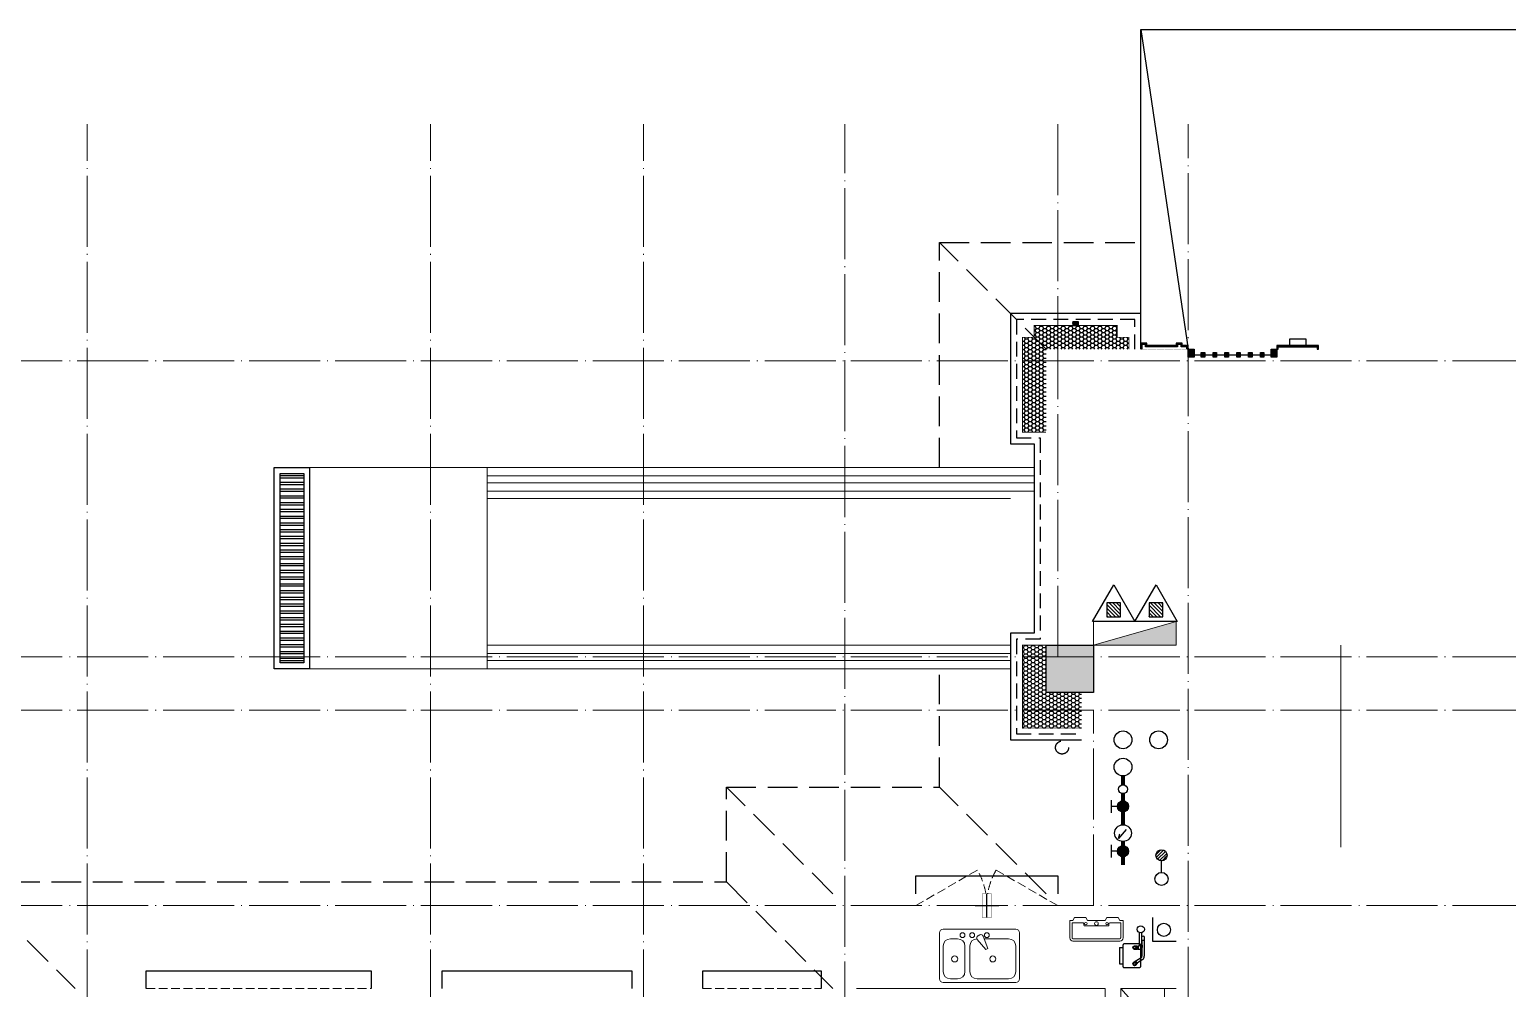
# Model space of a CAD drawing. Extents: x -518115 to 389031, y -209821 to 1628073.
# Drawn here: x 39631 to 52113, y 682857 to 690957 of the extents above; entities that cross this region are included whole.
import ezdxf

# ---------------------------------------------------------------- set-up
doc = ezdxf.new("R2010")
doc.units = 0
doc.header["$LTSCALE"] = 1000
doc.header["$MEASUREMENT"] = 0
for name, pattern in [('DASH', [0.35, 0.25, -0.1]), ('DOTE', [2.42, 2, -0.2, 0.02, -0.2]), ('HIDDEN', [0.375, 0.25, -0.125])]:
    doc.linetypes.add(name, pattern=pattern)
for name, color, linetype in [('A-EQPM-MECH', 191, 'Continuous'), ('AH-FURNITURE', 1, 'Continuous'), ('EQUIP_地漏', 7, 'Continuous'), ('EQUIP_消防', 7, 'Continuous'), ('IP-bath&kitchen-JOHNSON', 4, 'Continuous'), ('VPIPE-中水', 122, 'Continuous'), ('VPIPE-凝结', 150, 'Continuous'), ('VPIPE-废水', 31, 'Continuous'), ('VPIPE-消防', 1, 'TG_X'), ('VPIPE-给水', 3, 'TG_J'), ('VPIPE-雨水', 4, 'DASH'), ('修改标示', 212, 'Continuous'), ('卫生间', 6, 'Continuous'), ('建筑-排气道', 9, 'Continuous'), ('机电标识类', 1, 'Continuous'), ('污水', 3, 'Continuous'), ('看线', 251, 'Continuous'), ('立面', 73, 'Continuous'), ('立面-看线', 251, 'Continuous'), ('给水', 4, 'Continuous'), ('铝合金', 144, 'Continuous')]:
    doc.layers.add(name, color=color, linetype=linetype)
for name, color, linetype, lineweight in [('DOTE', 19, 'DOTE', 9), ('EQUIP_消火栓', 242, 'Continuous', 18), ('LVTRY', 1, 'Continuous', 13), ('PUB_HATCH', 8, 'Continuous', 9), ('STAIR', 2, 'Continuous', 18), ('WINDOW', 144, 'Continuous', 15), ('平面-栏杆', 135, 'Continuous', 15), ('平面-看线', 45, 'Continuous', 15), ('平面-空调室内机', 176, 'Continuous', 9), ('平面-空调预留孔', 173, 'Continuous', 15), ('空调', 76, 'Continuous', 13), ('立面-洞口示意', 152, 'Continuous', 13)]:
    doc.layers.add(name, color=color, linetype=linetype, lineweight=lineweight)
doc.styles.add('DIM_FONT', font='SIMPLEX.shx', dxfattribs={"width": 0.56})
doc.styles.add('TG_LINETYPE', font='SIMPLEX', dxfattribs={"width": 0.8, "height": 3, "bigfont": 'HZTXT'})
doc.linetypes.add('TG_J', pattern='A,2,-0.22,["J",TG_LINETYPE,S=0.1,R=0,X=-0.18,Y=-0.15],0', length=2.22)
doc.linetypes.add('TG_X', pattern='A,4,-0.3,["X",TG_LINETYPE,S=0.1,R=0,X=-0.23,Y=-0.15],0', length=4.3)

# ---------------------------------------------------------------- blocks, each defined once
blk = doc.blocks.new('rtyg7uyhg')
at = {"layer": 'LVTRY'}
for p, q in [((193590, 45458), (193590, 45069)), ((194235, 45489), (193621, 45489)), ((193926, 45440), (193940, 45432)), ((194265, 45069), (194265, 45458)), ((193621, 45131), (193621, 45346)), ((193682, 45407), (193888, 45407)), ((193896, 45430), (193858, 45326)), ((193858, 45326), (193875, 45316)), ((193875, 45316), (193946, 45401)), ((194010, 45346), (194010, 45131)), ((194051, 45131), (194051, 45346)), ((194112, 45407), (194173, 45407)), ((194235, 45346), (194235, 45131)), ((193948, 45069), (193682, 45069)), ((194173, 45069), (194112, 45069)), ((193621, 45039), (194235, 45039))]:
    blk.add_line(p, q, dxfattribs=at)
for centre, radius in [((193866, 45438), 20.5), ((193989, 45438), 20.5), ((194071, 45438), 20.5), ((193815, 45238), 25.6), ((194137, 45238), 25.6)]:
    blk.add_circle(centre, radius, dxfattribs=at)
for centre, radius, start, end in [((193621, 45458), 30.7, 90, 180), ((193916, 45423), 20.5, 60, 159.4623), ((194235, 45458), 30.7, 360, 90), ((193682, 45346), 61.4, 90, 180), ((193930, 45414), 20.5, 320.5377, 60), ((193948, 45346), 61.4, 360, 90), ((194112, 45346), 61.4, 90, 180), ((194173, 45346), 61.4, 360, 90), ((193621, 45069), 30.7, 180, 270), ((193682, 45131), 61.4, 180, 270), ((193948, 45131), 61.4, 270, 360), ((194112, 45131), 61.4, 180, 270), ((194173, 45131), 61.4, 270, 360), ((194235, 45069), 30.7, 270, 360)]:
    blk.add_arc(centre, radius, start, end, dxfattribs=at)
at = {"layer": 'LVTRY', "style": 'DIM_FONT', "width": 0.8, "flags": 9}
for tag in ['YSIZE', 'XSIZE']:
    blk.add_attdef(tag, (193928, 45488), '', height=0.5, rotation=90, dxfattribs=at)
blk = doc.blocks.new('A$C60D053AF')
at = {"layer": 'AH-FURNITURE', "color": 8}
for p, q in [((233, -90), (128, -90)), ((233, -110), (128, -110)), ((193, -71), (328, -71)), ((193, -91), (328, -91)), ((245, -129), (245, -122)), ((265, -129), (265, -122)), ((342, -97), (370, -143)), ((356, -83), (384, -129)), ((255, -281), (255, -251)), ((255, -281), (393, -281)), ((393, -281), (393, -251))]:
    blk.add_line(p, q, dxfattribs=at)
for points in [[(170, -68, 1), (170, -94), (193, -94), (193, -68)], [(234, -251), (414, -251, 0.414214), (424, -241), (424, -111, 0.414214), (414, -101), (234, -101, 0.414214), (224, -111), (224, -241, 0.414214)], [(268, -122), (268, -107, 0.414214), (248, -87), (233, -87), (233, -113), (242, -113), (242, -122)], [(242, -152, 1), (268, -152), (268, -129), (242, -129)], [(384, -161, 1), (402, -143), (386, -127), (368, -145)]]:
    blk.add_lwpolyline(points, format="xyb", close=True, dxfattribs=at)
for centre, radius in [((100, -100), 30), ((255, -152), 15), ((255, -152), 10), ((393, -152), 15), ((393, -152), 10)]:
    blk.add_circle(centre, radius, dxfattribs=at)
for radius in [40, 20]:
    blk.add_arc((328, -111), radius, 45, 90, dxfattribs=at)
blk = doc.blocks.new('A-Kitchen-7')
at = {"layer": 'LVTRY'}
for p, q in [((-519, 780), (-7, 834)), ((-4, 811), (-515, 756)), ((-29, 767), (-35, 806)), ((-7, 834), (-4, 811)), ((-515, 756), (-519, 780)), ((515, 756), (-515, 756)), ((-515, 756), (-515, 40)), ((-486, 761), (-485, 756)), ((-29, 767), (-112, 756)), ((515, 780), (0, 780)), ((0, 756), (0, 780)), ((515, 756), (515, 780)), ((515, 40), (515, 756)), ((-515, 40), (515, 40))]:
    blk.add_line(p, q, dxfattribs=at)
blk.add_lwpolyline([(-469, 40), (-469, 0), (469, 0), (469, 40)], close=True, dxfattribs=at)
blk = doc.blocks.new('*U70')
h = blk.add_hatch(color=5)
h.set_gradient(color1=(0, 0, 255), rotation=180, tint=1)
h.paths.add_polyline_path([(0, 0), (-6.35, -6.35), (-6.35, -2.159), (-15, -2.159), (-15, 2.159), (-6.35, 2.159), (-6.35, 6.35)])
at = {"color": 0, "linetype": 'Continuous'}
blk.add_lwpolyline([(0, 0), (-6.35, -6.35), (-6.35, -2.159), (-15, -2.159), (-15, 2.159), (-6.35, 2.159), (-6.35, 6.35)], close=True, dxfattribs=at)
blk = doc.blocks.new('sgrsefv')
at = {"layer": 'PUB_HATCH'}
blk.add_hatch(color=256, dxfattribs=at).paths.add_polyline_path([(1112933, 840916), (1112933, 840646), (1113073, 840646), (1113073, 840661), (1112968, 840661), (1112948, 840681), (1112948, 840881), (1112968, 840901), (1113288, 840901), (1113308, 840881), (1113308, 840681), (1113288, 840661), (1113183, 840661), (1113183, 840646), (1113323, 840646), (1113323, 840916)])
at = {"layer": 'LVTRY', "color": 1}
for p, q in [((1113073, 840661), (1113073, 840646)), ((1113183, 840661), (1113183, 840646))]:
    blk.add_line(p, q, dxfattribs=at)
for points in [[(1112918, 840931), (1113338, 840931), (1113338, 840631), (1112918, 840631)], [(1112933, 840916), (1113323, 840916), (1113323, 840646), (1112933, 840646)], [(1113288, 840661), (1112968, 840661), (1112948, 840681), (1112948, 840881), (1112968, 840901), (1113288, 840901), (1113308, 840881), (1113308, 840681), (1113288, 840661)]]:
    blk.add_lwpolyline(points, close=True, dxfattribs=at)
at = {"layer": '立面-洞口示意'}
blk.add_lwpolyline([(1112918, 840931), (1113182, 840837), (1113338, 840631)], dxfattribs=at)
at = {"layer": '建筑-排气道', "xscale": -5, "yscale": 5, "zscale": 5, "rotation": 270}
blk.add_blockref('*U70', (1113118, 840599), dxfattribs=at)
blk = doc.blocks.new('FRSDFDGDGDRGDR')
at = {"layer": '平面-空调预留孔'}
for p, q in [((699612, 775044), (699612, 775441)), ((699619, 775448), (699746, 775448)), ((699746, 775448), (699746, 775355)), ((699720, 775342), (699720, 775143)), ((699727, 775349), (699740, 775349)), ((699746, 775037), (699619, 775037)), ((699727, 775136), (699740, 775136)), ((699746, 775130), (699746, 775037))]:
    blk.add_line(p, q, dxfattribs=at)
blk.add_lwpolyline([(699766, 775167), (699793, 775154), (699793, 775057), (699766, 775044), (699766, 775018), (699619, 775018, -0.414214), (699593, 775044), (699593, 775441, -0.414214), (699619, 775468), (699766, 775468), (699766, 775441), (699793, 775428), (699793, 775332), (699766, 775318)], format="xyb", close=True, dxfattribs=at)
for centre, radius in [((699740, 775332), 10.6), ((699740, 775243), 15.8), ((699740, 775154), 10.6)]:
    blk.add_circle(centre, radius, dxfattribs=at)
for centre, start, end in [((699619, 775441), 90, 180), ((699727, 775342), 90, 180), ((699740, 775355), 270, 360), ((699619, 775044), 180, 270), ((699727, 775143), 180, 270), ((699740, 775130), 0, 90)]:
    blk.add_arc(centre, 6.6, start, end, dxfattribs=at)
blk = doc.blocks.new('GDGDRGDRGRD')
at = {"layer": 'LVTRY', "color": 251}
for p, q in [((430081, 371515), (429865, 371758)), ((430335, 371758), (429865, 371758)), ((429865, 371758), (429865, 370858)), ((430235, 370858), (430235, 371758)), ((430335, 371515), (430081, 371515)), ((430081, 371515), (430081, 371100)), ((429865, 370858), (430081, 371100)), ((430081, 371100), (430335, 371100)), ((429865, 370858), (430335, 370858))]:
    blk.add_line(p, q, dxfattribs=at)
at = {"layer": 'LVTRY'}
for p, q in [((429915, 370948), (429915, 371668)), ((429925, 371678), (430325, 371678)), ((429995, 371628), (429995, 371418)), ((430000, 371628), (430000, 371418)), ((430290, 371638), (430005, 371638)), ((430290, 371633), (430005, 371633)), ((430045, 371658), (430045, 371568)), ((430050, 371658), (430045, 371658)), ((430050, 371568), (430050, 371658)), ((430195, 371418), (430195, 371628)), ((430200, 371418), (430200, 371628)), ((430235, 371668), (430235, 370948)), ((429975, 371526), (430102, 371526)), ((429975, 371521), (429975, 371526)), ((430102, 371521), (429975, 371521)), ((430045, 371568), (430050, 371568)), ((430045, 371388), (430045, 371478)), ((430045, 371478), (430050, 371478)), ((430050, 371478), (430050, 371388)), ((430220, 371526), (430092, 371526)), ((430092, 371526), (430092, 371521)), ((430092, 371521), (430220, 371521)), ((430102, 371526), (430102, 371521)), ((430220, 371521), (430220, 371526)), ((430235, 371100), (430235, 371515)), ((429935, 371358), (429974, 371358)), ((429955, 371339), (429955, 371378)), ((430005, 371413), (430290, 371413)), ((430005, 371408), (430290, 371408)), ((430050, 371388), (430045, 371388)), ((429935, 371258), (429974, 371258)), ((429955, 371239), (429955, 371278)), ((430045, 371228), (430045, 371138)), ((430050, 371228), (430045, 371228)), ((430050, 371138), (430050, 371228)), ((429995, 370988), (429995, 371198)), ((430000, 370988), (430000, 371198)), ((430005, 371208), (430290, 371208)), ((430005, 371203), (430290, 371203)), ((430045, 371138), (430050, 371138)), ((430195, 371198), (430195, 370988)), ((430200, 371198), (430200, 370988)), ((430102, 371096), (429975, 371096)), ((429975, 371096), (429975, 371091)), ((429975, 371091), (430102, 371091)), ((430290, 370983), (430005, 370983)), ((430290, 370978), (430005, 370978)), ((430045, 370958), (430045, 371048)), ((430045, 371048), (430050, 371048)), ((430050, 371048), (430050, 370958)), ((430092, 371091), (430092, 371096)), ((430092, 371096), (430220, 371096)), ((430220, 371091), (430092, 371091)), ((430102, 371091), (430102, 371096)), ((430220, 371096), (430220, 371091)), ((430325, 370938), (429925, 370938)), ((430050, 370958), (430045, 370958))]:
    blk.add_line(p, q, dxfattribs=at)
blk.add_lwpolyline([(429609, 370758), (429735, 370758), (429735, 371758), (427635, 371758)], dxfattribs=at)
for centre, radius in [((430147, 371523), 29.7), ((430147, 371523), 11.7), ((429955, 371358), 17), ((429955, 371258), 17), ((430147, 371093), 29.7), ((430147, 371093), 11.7)]:
    blk.add_circle(centre, radius, dxfattribs=at)
for centre, radius, start, end in [((429925, 371668), 10, 90, 180), ((430005, 371628), 10, 90, 180), ((430005, 371628), 5, 90, 180), ((430190, 371628), 10, 0, 90), ((430190, 371628), 5, 0, 90), ((430225, 371668), 10, 0, 90), ((430047, 371523), 56.7, 2.2742, 87.7258), ((430047, 371523), 52.2, 2.4704, 87.5296), ((430047, 371523), 56.7, 272.2742, 357.7258), ((430047, 371523), 52.2, 272.4704, 357.5296), ((430147, 371523), 56.7, 92.2742, 177.7258), ((430147, 371523), 56.7, 182.2742, 267.7258), ((430147, 371523), 52.2, 92.4704, 177.5296), ((430147, 371523), 52.2, 182.4704, 267.5296), ((430005, 371418), 10, 180, 270), ((430005, 371418), 5, 180, 270), ((430190, 371418), 5, 270, 0), ((430190, 371418), 10, 270, 0), ((430005, 371198), 10, 90, 180), ((430005, 371198), 5, 90, 180), ((430047, 371093), 56.7, 2.2742, 87.7258), ((430047, 371093), 52.2, 2.4704, 87.5296), ((430147, 371093), 56.7, 92.2742, 177.7258), ((430147, 371093), 52.2, 92.4704, 177.5296), ((430190, 371198), 10, 0, 90), ((430190, 371198), 5, 0, 90), ((430005, 370988), 10, 180, 270), ((430005, 370988), 5, 180, 270), ((430047, 371093), 56.7, 272.2742, 357.7258), ((430047, 371093), 52.2, 272.4704, 357.5296), ((430147, 371093), 56.7, 182.2742, 267.7258), ((430147, 371093), 52.2, 182.4704, 267.5296), ((430190, 370988), 5, 270, 0), ((430190, 370988), 10, 270, 0), ((429925, 370948), 10, 180, 270), ((430225, 370948), 10, 270, 0)]:
    blk.add_arc(centre, radius, start, end, dxfattribs=at)
at = {"xscale": -1, "rotation": 270}
blk.add_blockref('FRSDFDGDGDRGDR', (-345583, -327434), dxfattribs=at)
at = {"xscale": -1}
blk.add_blockref('rtyg7uyhg', (622600, 326770), dxfattribs=at)
for name, p, rotation in [('A$C60D053AF', (430135, 372358), 270), ('sgrsefv', (1543253, 1211090), 180)]:
    blk.add_blockref(name, p, dxfattribs=dict(rotation=rotation))
at = {"layer": 'LVTRY', "color": 1, "extrusion": (0, 0, -1), "xscale": -0.7999999999883585, "yscale": 0.7999999999883585, "zscale": -0.7999999999883585}
blk.add_blockref('A-Kitchen-7', (-429197, 370159), dxfattribs=at)
blk = doc.blocks.new('A$C2705576B')
at = {"layer": '给水'}
h = blk.add_hatch(color=256, dxfattribs=at)
edge = h.paths.add_edge_path()
edge.add_arc((417, -1741), 47.2, 0, 360)
h = blk.add_hatch(color=256, dxfattribs=at)
edge = h.paths.add_edge_path()
edge.add_arc((795, -1741), 47.2, 0, 360)
for p, q in [((363, -1645), (472, -1645)), ((417, -1741), (417, -1645)), ((601, -1768), (525, -1704)), ((525, -1704), (564, -1715)), ((740, -1645), (849, -1645)), ((795, -1741), (795, -1645))]:
    blk.add_line(p, q, dxfattribs=at)
at = {"layer": '给水', "const_width": 35.4}
for points in [[(499, -1741), (302, -1741)], [(903, -1741), (641, -1741)], [(1053, -1741), (978, -1741)]]:
    blk.add_lwpolyline(points, dxfattribs=at)
at = {"layer": '给水'}
for centre, radius in [((417, -1741), 47.2), ((570, -1741), 70.8), ((795, -1741), 47.2), ((941, -1741), 37.5)]:
    blk.add_circle(centre, radius, dxfattribs=at)
blk = doc.blocks.new('$TwtSys$00000141')
at = {"color": 1}
for p, q in [((-47, 4), (-5, 46)), ((-47, 4), (-5, 46)), ((-44, -18), (18, 44)), ((-44, -18), (18, 44)), ((-33, -33), (33, 33)), ((-33, -33), (33, 33)), ((-16, -44), (44, 16)), ((-16, -44), (44, 16)), ((6, -46), (46, -6)), ((6, -46), (46, -6))]:
    blk.add_line(p, q, dxfattribs=at)
blk.add_circle((0, 0), 47, dxfattribs=at)
blk.add_circle((0, 0), 47, dxfattribs=at)
blk = doc.blocks.new('dongkong')
blk.add_wipeout([(-603756, 210771), (-603756, 210571), (-603836, 210571), (-603836, 210771)])
at = {"layer": '机电标识类', "color": 250, "linetype": 'DASH', "ltscale": 400}
for p, q in [((-603796, 210771), (-603796, 210571)), ((-603896, 210671), (-603696, 210671))]:
    blk.add_line(p, q, dxfattribs=at)
at = {"layer": '空调', "color": 6, "linetype": 'DASH', "const_width": 2}
blk.add_lwpolyline([(-603756, 210771), (-603756, 210571), (-603836, 210571), (-603836, 210771)], close=True, dxfattribs=at)
blk = doc.blocks.new('$TwtSys$00000434')
for p, q in [((-0.5, 0.5), (-0.5, -0.5)), ((-0.5, -0.5), (0.5, 0.5)), ((0.5, 0.5), (-0.5, 0.5)), ((0.5, -0.5), (0.5, 0.5)), ((-0.5, -0.5), (0.5, -0.5))]:
    blk.add_line(p, q)
blk.add_solid([(0.5, -0.5), (0.5, 0.5), (-0.5, -0.5)])
blk = doc.blocks.new('$TwtSys$00000546')
h = blk.add_hatch()
h.set_pattern_fill('ANSI31', color=1, scale=200, style=0)
h.set_pattern_definition([(45, (-38543.802, -6670.83), (-17.67767, 17.67767), [])])
h.paths.add_polyline_path([(-65, 174), (65, 174), (65, 44), (-65, 44)])
at = {"color": 1}
for points in [[(0, 344), (-198, 0), (198, 0)], [(-65, 174), (65, 174), (65, 44), (-65, 44)]]:
    blk.add_lwpolyline(points, close=True, dxfattribs=at)
blk = doc.blocks.new('A$C7D502F78')
at = {"layer": '修改标示', "ltscale": 2}
blk.add_lwpolyline([(-151, 197), (-11, 197), (-11, 142), (-151, 142)], close=True, dxfattribs=at)
blk = doc.blocks.new('HFHFTHFD')
at = {"layer": 'DOTE', "linetype": 'DOTE', "ltscale": 0.3}
for p, q in [((447417, 601749), (447417, 612949)), ((450317, 601749), (450317, 612949)), ((452117, 601749), (452117, 612949)), ((453817, 604549), (453817, 612949)), ((456717, 603949), (456717, 612949)), ((472617, 610949), (418617, 610949)), ((455617, 608449), (455617, 610949)), ((472617, 608449), (418617, 608449)), ((472617, 607999), (418617, 607999)), ((455917, 606349), (455917, 607999)), ((472617, 606349), (418617, 606349))]:
    blk.add_line(p, q, dxfattribs=at)
blk = doc.blocks.new('A$C148B7D8E')
at = {"layer": '卫生间', "color": 159, "linetype": 'DASH', "true_color": 0x22346e}
for p, q in [((15200, 14500), (16100, 15400)), ((15200, 9900), (16100, 10800)), ((17000, 9900), (17900, 10800)), ((17900, 10000), (17000, 9100)), ((24300, 10000), (23400, 9100))]:
    blk.add_line(p, q, dxfattribs=at)
for points in [[(16100, 13500), (16100, 15400), (14400, 15400)], [(25100, 9000), (24300, 9000), (24300, 10000), (17900, 10000), (17900, 10800), (16100, 10800), (16100, 11800)]]:
    blk.add_lwpolyline(points, dxfattribs=at)
blk = doc.blocks.new('A$C028C60F5')
at = {"color": 6}
blk.add_lwpolyline([(400, 0), (0, 0), (0, -400), (400, -400)], close=True, dxfattribs=at)
at = {"layer": 'PUB_HATCH'}
blk.add_solid([(0, -400), (400, -400), (0, 0), (400, 0)], dxfattribs=at)
blk = doc.blocks.new('A$C3EFA6995')
for p in [(9700, -2400), (15900, -2400)]:
    blk.add_blockref('A$C028C60F5', p)
blk = doc.blocks.new('A$C787F6C08')
h = blk.add_hatch()
h.set_pattern_fill('ANSI32', color=246, scale=12, angle=135)
h.set_pattern_definition([(180, (0, 0), (-4e-15, -57.15), []), (180, (-19.05, 19.05), (-4e-15, -57.15), [])])
h.paths.add_polyline_path([(50, -1650), (250, -1650), (250, -50), (50, -50)])
at = {"color": 246}
for points in [[(0, 0), (300, 0), (300, -1700), (0, -1700)], [(50, -50), (250, -50), (250, -1650), (50, -1650)]]:
    blk.add_lwpolyline(points, close=True, dxfattribs=at)

msp = doc.modelspace()

# ---------------------------------------------------------------- hatches: boundary and pattern name
at = {"layer": '立面'}
h = msp.add_hatch(dxfattribs=at)
h.set_pattern_fill('ANSI31', color=251, scale=2)
h.set_pattern_definition([(45, (-839833.4547, -107108.3295), (-2.24506403, 2.24506403), [])])
h.paths.add_polyline_path([(48441.8, 688457.2), (48491.8, 688457.2), (48491.8, 688487.2), (48441.8, 688487.2)])
h = msp.add_hatch(dxfattribs=at)
h.set_pattern_fill('ANSI31', color=251, scale=2)
h.set_pattern_definition([(45, (-651825.706, -266823.1597), (-2.24506403, 2.24506403), [])])
h.paths.add_polyline_path([(49016.8, 688257.3), (49416.5, 688257.3), (49416.5, 688287.3), (49366.5, 688287.3), (49366.5, 688307.4), (49316.5, 688307.4), (49316.5, 688287.4), (49066.7, 688287.1), (49066.5, 688307.4), (49016.8, 688307.4)])
h.paths.add_polyline_path([(49026.8, 688257.3), (49406.5, 688257.3), (49406.5, 688277.3), (49356.5, 688277.3), (49356.5, 688297.4), (49326.5, 688297.4), (49326.5, 688277.4), (49056.8, 688277.1), (49056.6, 688297.4), (49026.8, 688297.4)])
h = msp.add_hatch(dxfattribs=at)
h.set_pattern_fill('ANSI31', color=251, scale=2)
h.set_pattern_definition([(45, (-840033.4547, -108177.829), (-2.24506403, 2.24506403), [])])
edge = h.paths.add_edge_path()
edge.add_line((50166.5, 688257.2), (50176.6, 688257.2))
edge.add_line((50176.6, 688257.2), (50176.6, 688277.2))
edge.add_line((50176.6, 688277.2), (50506.6, 688277.2))
edge.add_line((50506.6, 688277.2), (50506.6, 688257.3))
edge.add_line((50506.6, 688257.3), (50516.6, 688257.2))
edge.add_line((50516.6, 688257.2), (50516.6, 688287.2))
edge.add_line((50516.6, 688287.2), (50166.6, 688287.2))
edge.add_line((50166.6, 688287.2), (50166.6, 688257.2))
h = msp.add_hatch(dxfattribs=at)
h.set_pattern_fill('ANSI31', color=251, scale=2)
h.set_pattern_definition([(45, (-651885.9416, -266823.342), (-2.24506403, 2.24506403), [])])
h.paths.add_polyline_path([(49416.5, 688257.2), (49466.5, 688257.2), (49466.5, 688190.5), (49416.5, 688190.5)])
h = msp.add_hatch(dxfattribs=at)
h.set_pattern_fill('ANSI31', color=251, scale=2)
h.set_pattern_definition([(45, (-651775.941, -266823.3426), (-2.24506403, 2.24506403), [])])
h.paths.add_polyline_path([(49526.5, 688230.2), (49556.5, 688230.2), (49556.5, 688190.5), (49526.5, 688190.5)])
h = msp.add_hatch(dxfattribs=at)
h.set_pattern_fill('ANSI31', color=251, scale=2)
h.set_pattern_definition([(45, (-651675.941, -266823.3435), (-2.24506403, 2.24506403), [])])
h.paths.add_polyline_path([(49626.5, 688230.2), (49656.5, 688230.2), (49656.5, 688190.5), (49626.5, 688190.5)])
h = msp.add_hatch(dxfattribs=at)
h.set_pattern_fill('ANSI31', color=251, scale=2)
h.set_pattern_definition([(45, (-651575.941, -266823.3444), (-2.24506403, 2.24506403), [])])
h.paths.add_polyline_path([(49726.5, 688230.2), (49756.5, 688230.2), (49756.5, 688190.5), (49726.5, 688190.5)])
h = msp.add_hatch(dxfattribs=at)
h.set_pattern_fill('ANSI31', color=251, scale=2)
h.set_pattern_definition([(45, (-651475.941, -266823.3454), (-2.24506403, 2.24506403), [])])
h.paths.add_polyline_path([(49826.5, 688230.2), (49856.5, 688230.2), (49856.5, 688190.5), (49826.5, 688190.5)])
h = msp.add_hatch(dxfattribs=at)
h.set_pattern_fill('ANSI31', color=251, scale=2)
h.set_pattern_definition([(45, (-651375.941, -266823.3463), (-2.24506403, 2.24506403), [])])
h.paths.add_polyline_path([(49926.5, 688230.2), (49956.5, 688230.2), (49956.5, 688190.5), (49926.5, 688190.5)])
h = msp.add_hatch(dxfattribs=at)
h.set_pattern_fill('ANSI31', color=251, scale=2)
h.set_pattern_definition([(45, (-651275.941, -266823.3472), (-2.24506403, 2.24506403), [])])
h.paths.add_polyline_path([(50026.5, 688230.2), (50056.5, 688230.2), (50056.5, 688190.5), (50026.5, 688190.5)])
h = msp.add_hatch(dxfattribs=at)
h.set_pattern_fill('ANSI31', color=251, scale=2)
h.set_pattern_definition([(45, (-651185.9383, -266823.3383), (-2.24506403, 2.24506403), [])])
h.paths.add_polyline_path([(50116.5, 688257.2), (50166.5, 688257.2), (50166.5, 688190.5), (50116.5, 688190.5)])
at = {"layer": '立面-看线'}
h = msp.add_hatch(dxfattribs=at)
h.set_pattern_fill('HONEY', color=256, scale=13)
h.set_pattern_definition([(0, (-407200.637, 156240.446), (30.95625, 17.872595), [20.6375, -41.275]), (120, (-407200.637, 156240.446), (-30.9562463, 17.8726014), [20.6375, -41.275]), (60, (-407200.637, 156240.446), (3.7e-06, 35.7451964), [-41.275, 20.6375])])
h.paths.add_polyline_path([(48816.8, 688357.2), (48816.8, 688457.2), (48116.8, 688457.2), (48116.8, 688357.2), (48016.8, 688357.2), (48016.8, 687557.2), (48216.6, 687557.2), (48216.6, 688257.2), (48915.9, 688257.2), (48915.9, 688357.2)])
h = msp.add_hatch(dxfattribs=at)
h.set_pattern_fill('HONEY', color=256, scale=13)
h.set_pattern_definition([(0, (-407300, 152740.447), (30.95625, 17.872595), [20.6375, -41.275]), (120, (-407300, 152740.447), (-30.9562463, 17.8726014), [20.6375, -41.275]), (60, (-407300, 152740.447), (3.7e-06, 35.7451964), [-41.275, 20.6375])])
h.paths.add_polyline_path([(48516.6, 685357.2), (48216.6, 685357.2), (48216.6, 685757.2), (48017.1, 685757.2), (48017.1, 685057.2), (48516.6, 685057.2)])

# ---------------------------------------------------------------- linework, layer by layer
at = {"color": 1, "const_width": 8}
for points in [[(48216.6, 687557.2), (48016.8, 687557.2), (48016.8, 688357.2), (48116.8, 688357.2), (48116.8, 688457.2), (48406.8, 688457.2), (48406.8, 688457.2), (48526.8, 688457.2), (48526.8, 688457.2), (48816.8, 688457.2), (48816.8, 688357.2), (48916.8, 688357.2), (48916.8, 688257.2)], [(48216.6, 685757.2), (48016.6, 685757.2), (48016.6, 685057.2), (48516.6, 685057.2)]]:
    msp.add_lwpolyline(points, dxfattribs=at)
at = {"layer": 'A-EQPM-MECH', "color": 2}
for points in [[(49016.8, 688257.2), (49016.8, 690957.2), (54016.8, 690957.2), (54016.8, 688257.2)], [(49016.8, 690957.2), (49416.5, 688257.2)]]:
    msp.add_lwpolyline(points, dxfattribs=at)
at = {"layer": 'DOTE', "linetype": 'DOTE', "ltscale": 0.3}
msp.add_line((48316.6, 690157.2), (48316.6, 688157.2), dxfattribs=at)
at = {"layer": 'IP-bath&kitchen-JOHNSON', "color": 8}
msp.add_lwpolyline([(49116.6, 683457.2), (49116.6, 683257.2), (49316.6, 683257.2)], dxfattribs=at)
at = {"layer": 'STAIR'}
for p, q in [((47916.6, 686997.2), (43496.6, 686997.2)), ((50706.6, 685757.2), (50706.6, 684051.6))]:
    msp.add_line(p, q, dxfattribs=at)
msp.add_lwpolyline([(43496.6, 687257.2), (41996.6, 687257.2), (41996.6, 685557.2), (43496.6, 685557.2)], close=True, dxfattribs=at)
at = {"layer": 'VPIPE-中水', "linetype": 'Continuous'}
msp.add_circle((49211.4, 683352.2), 55, dxfattribs=at)
at = {"layer": 'VPIPE-凝结'}
msp.add_line((49191.6, 683837.2), (49191.6, 683935.2), dxfattribs=at)
at = {"layer": 'VPIPE-废水'}
msp.add_circle((49191.6, 683782.2), 55, dxfattribs=at)
at = {"layer": 'VPIPE-消防', "linetype": 'Continuous'}
msp.add_circle((49166.6, 684957.2), 75, dxfattribs=at)
at = {"layer": 'VPIPE-给水', "linetype": 'Continuous'}
for centre in [(48866.6, 684957.2), (48866.6, 684727.2)]:
    msp.add_circle(centre, 75, dxfattribs=at)
at = {"layer": 'VPIPE-雨水'}
msp.add_circle((48351.6, 684892.2), 55, dxfattribs=at)
at = {"layer": 'WINDOW', "color": 250, "linetype": 'DASH', "ltscale": 0.3}
for points in [[(47116.6, 683557.2), (47636.2, 683857.2, -0.1316523), (47716.6, 683557.2)], [(48314.7, 683557.2), (47795.1, 683857.2, 0.1316523), (47714.7, 683557.2)]]:
    msp.add_lwpolyline(points, format="xyb", dxfattribs=at)
at = {"layer": '平面-栏杆'}
for p, q in [((43496.6, 687187.2), (48116.6, 687187.2)), ((43496.6, 687127.2), (48116.6, 687127.2)), ((43496.6, 685687.2), (47916.6, 685687.2)), ((43496.6, 685627.2), (47916.6, 685627.2))]:
    msp.add_line(p, q, dxfattribs=at)
at = {"layer": '平面-看线'}
for p, q in [((43496.6, 687257.2), (48116.6, 687257.2)), ((43496.6, 687057.2), (43496.6, 687257.2)), ((43496.6, 687057.2), (48116.6, 687057.2)), ((43496.6, 685757.2), (47916.6, 685757.2)), ((43496.6, 685557.2), (43496.6, 685757.2)), ((43496.6, 685557.2), (47916.6, 685557.2))]:
    msp.add_line(p, q, dxfattribs=at)
at = {"layer": '平面-看线', "linetype": 'DASH', "ltscale": 0.3}
for points in [[(40616.6, 682857.2), (42516.6, 682857.2)], [(45316.6, 682857.2), (46316.6, 682857.2)]]:
    msp.add_lwpolyline(points, dxfattribs=at)
at = {"layer": '看线', "color": 201}
msp.add_lwpolyline([(49016.8, 688257.2), (49016.8, 688557.2), (47916.8, 688557.2), (47916.8, 687457.2), (48116.6, 687457.2), (48116.6, 685857.2), (47916.6, 685857.2), (47916.6, 684957.2), (48516.6, 684957.2)], dxfattribs=at)
at = {"layer": '看线', "color": 201, "linetype": 'HIDDEN', "ltscale": 0.5}
msp.add_lwpolyline([(48966.8, 688257.2), (48966.8, 688507.2), (47966.8, 688507.2), (47966.8, 687507.2), (48166.6, 687507.2), (48166.6, 685807.2), (47966.6, 685807.2), (47966.6, 685007.2), (48516.6, 685007.2)], dxfattribs=at)
at = {"layer": '看线', "color": 202, "ltscale": 0.5}
for points in [[(40616.6, 682857.2), (40616.6, 683007.2), (42516.6, 683007.2), (42516.6, 682857.2)], [(43116.6, 682857.2), (43116.6, 683007.2), (44716.6, 683007.2), (44716.6, 682857.2)], [(45316.6, 682857.2), (45316.6, 683007.2), (46316.6, 683007.2), (46316.6, 682857.2)]]:
    msp.add_lwpolyline(points, dxfattribs=at)
at = {"layer": '立面', "color": 6}
for p, q in [((49626.5, 688230.2), (49656.5, 688230.2)), ((49626.5, 688190.5), (49626.5, 688230.2)), ((49656.5, 688190.5), (49626.5, 688190.5)), ((49656.5, 688230.2), (49656.5, 688190.5))]:
    msp.add_line(p, q, dxfattribs=at)
at = {"layer": '立面', "color": 251}
msp.add_lwpolyline([(48441.8, 688457.2), (48491.8, 688457.2), (48491.8, 688487.2), (48441.8, 688487.2)], close=True, dxfattribs=at)
msp.add_lwpolyline([(50166.5, 688257.2), (50176.6, 688257.2), (50176.6, 688277.2), (50506.6, 688277.2), (50506.6, 688257.3), (50516.6, 688257.2), (50516.6, 688287.2), (50166.6, 688287.2), (50166.6, 688257.2)], dxfattribs=at)
at = {"layer": '立面', "color": 6}
for points in [[(49416.5, 688257.2), (49466.5, 688257.2), (49466.5, 688190.5), (49416.5, 688190.5)], [(49726.5, 688230.2), (49756.5, 688230.2), (49756.5, 688190.5), (49726.5, 688190.5)], [(49826.5, 688230.2), (49856.5, 688230.2), (49856.5, 688190.5), (49826.5, 688190.5)], [(49926.5, 688230.2), (49956.5, 688230.2), (49956.5, 688190.5), (49926.5, 688190.5)], [(50026.5, 688230.2), (50056.5, 688230.2), (50056.5, 688190.5), (50026.5, 688190.5)], [(50116.5, 688257.2), (50166.5, 688257.2), (50166.5, 688190.5), (50116.5, 688190.5)]]:
    msp.add_lwpolyline(points, close=True, dxfattribs=at)
at = {"layer": '铝合金', "color": 6}
for p, q in [((49466.5, 688210.3), (49526.5, 688210.3)), ((49556.5, 688210.3), (49626.5, 688210.3)), ((49656.5, 688210.3), (49726.5, 688210.3)), ((49756.5, 688210.3), (49826.5, 688210.3)), ((49856.5, 688210.3), (49926.5, 688210.3)), ((49956.5, 688210.3), (50026.5, 688210.3)), ((50056.5, 688210.3), (50116.5, 688210.3))]:
    msp.add_line(p, q, dxfattribs=at)
for points in [[(48441.8, 688457.2), (48491.8, 688457.2), (48491.8, 688487.2), (48441.8, 688487.2)], [(49416.5, 688257.2), (49466.5, 688257.2), (49466.5, 688190.5), (49416.5, 688190.5)], [(49526.5, 688230.2), (49556.5, 688230.2), (49556.5, 688190.5), (49526.5, 688190.5)], [(49626.5, 688230.2), (49656.5, 688230.2), (49656.5, 688190.5), (49626.5, 688190.5)], [(49726.5, 688230.2), (49756.5, 688230.2), (49756.5, 688190.5), (49726.5, 688190.5)], [(49826.5, 688230.2), (49856.5, 688230.2), (49856.5, 688190.5), (49826.5, 688190.5)], [(49926.5, 688230.2), (49956.5, 688230.2), (49956.5, 688190.5), (49926.5, 688190.5)], [(50026.5, 688230.2), (50056.5, 688230.2), (50056.5, 688190.5), (50026.5, 688190.5)], [(50116.5, 688257.2), (50166.5, 688257.2), (50166.5, 688190.5), (50116.5, 688190.5)]]:
    msp.add_lwpolyline(points, close=True, dxfattribs=at)
for points in [[(49416.5, 688257.3), (49416.5, 688287.3), (49366.5, 688287.3), (49366.5, 688307.4), (49316.5, 688307.4), (49316.5, 688287.4), (49066.7, 688287.1), (49066.5, 688307.4), (49016.8, 688307.4), (49016.8, 688257.3)], [(49406.5, 688257.3), (49406.5, 688277.3), (49356.5, 688277.3), (49356.5, 688297.4), (49326.5, 688297.4), (49326.5, 688277.4), (49056.8, 688277.1), (49056.6, 688297.4), (49026.8, 688297.4), (49026.8, 688257.3)], [(50166.5, 688257.2), (50176.6, 688257.2), (50176.6, 688277.2), (50506.6, 688277.2), (50506.6, 688257.3), (50516.6, 688257.2), (50516.6, 688287.2), (50166.6, 688287.2), (50166.6, 688257.2)]]:
    msp.add_lwpolyline(points, dxfattribs=at)

# ---------------------------------------------------------------- block references
for name, p in [('A$C787F6C08', (41696.6, 687257.2)), ('GDGDRGDRGRD', (-381018.2, 311098.8))]:
    msp.add_blockref(name, p)
at = {"xscale": -1}
msp.add_blockref('A$C3EFA6995', (64516.6, 688157.2), dxfattribs=at)
at = {"layer": 'EQUIP_地漏'}
msp.add_blockref('$TwtSys$00000141', (49191.6, 683982.2), dxfattribs=at)
at = {"layer": 'EQUIP_消火栓', "xscale": 700, "yscale": 200, "zscale": 700}
msp.add_blockref('$TwtSys$00000434', (48966.6, 685857.2), dxfattribs=at)
at = {"layer": 'EQUIP_消防', "xscale": -0.9, "yscale": 0.9, "zscale": 0.9}
for p in [(48788, 685957.2), (49145.1, 685957.2)]:
    msp.add_blockref('$TwtSys$00000546', p, dxfattribs=at)
at = {"layer": '修改标示', "ltscale": 2, "xscale": -1}
msp.add_blockref('A$C7D502F78', (50261, 688144.8), dxfattribs=at)
at = {"layer": '污水', "rotation": 90.00000000010901}
msp.add_blockref('A$C2705576B', (47125.4, 683599.3), dxfattribs=at)

# ---------------------------------------------------------------- next in the draw order: block references
at = {"layer": '平面-空调室内机', "ltscale": 0.3, "xscale": -1, "rotation": 180}
msp.add_blockref('dongkong', (651512.6, 894228), dxfattribs=at)

# ---------------------------------------------------------------- next in the draw order: linework, layer by layer
at = {"layer": '看线', "color": 202, "ltscale": 0.5}
msp.add_lwpolyline([(47116.6, 683657.2), (47116.6, 683807.2), (48316.6, 683807.2), (48316.6, 683657.2)], dxfattribs=at)

# ---------------------------------------------------------------- next in the draw order: block references
msp.add_blockref('HFHFTHFD', (-407300, 77208.4))
at = {"xscale": -1}
msp.add_blockref('A$C148B7D8E', (63416.6, 673757.2), dxfattribs=at)

doc.saveas('drawing.dxf')
